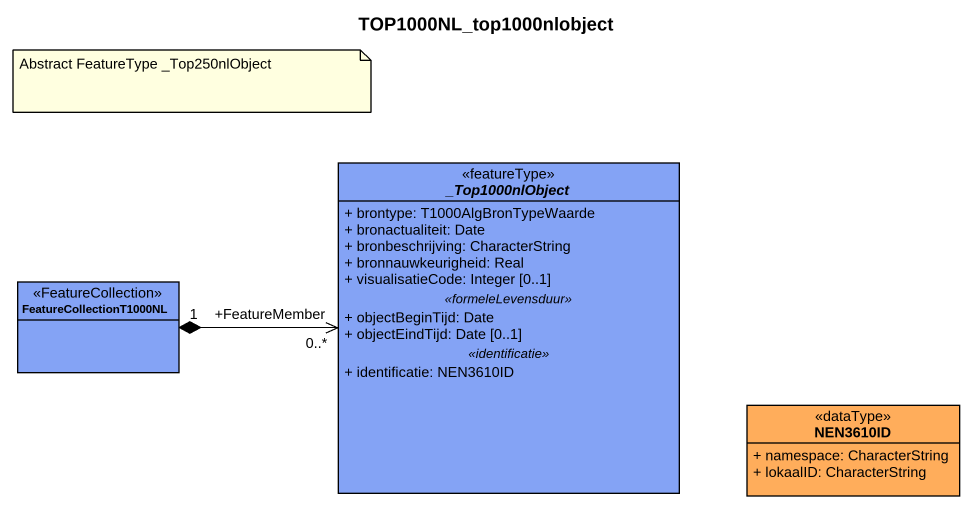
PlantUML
@startuml
title TOP1000NL_top1000nlobject
hide circle
hide empty members
skinparam classAttributeIconSize 0
abstract class "_Top1000nlObject" as Top1000nlObject <<featureType>> #84A3F5 {
  + brontype: T1000AlgBronTypeWaarde
  + bronactualiteit: Date
  + bronbeschrijving: CharacterString
  + bronnauwkeurigheid: Real
  + visualisatieCode: Integer [0..1]
  .. <<formeleLevensduur>> ..
  + objectBeginTijd: Date
  + objectEindTijd: Date [0..1]
  .. <<identificatie>> ..
  + identificatie: NEN3610ID
}
class FeatureCollectionT1000NL <<FeatureCollection>> #84A3F5
class NEN3610ID <<dataType>> #FFAD5B {
  + namespace: CharacterString
  + lokaalID: CharacterString
}
Top1000nlObject "+FeatureMember\n0..*" <-left-* "1" FeatureCollectionT1000NL
note as N1
  Abstract FeatureType _Top250nlObject
end note
@enduml
